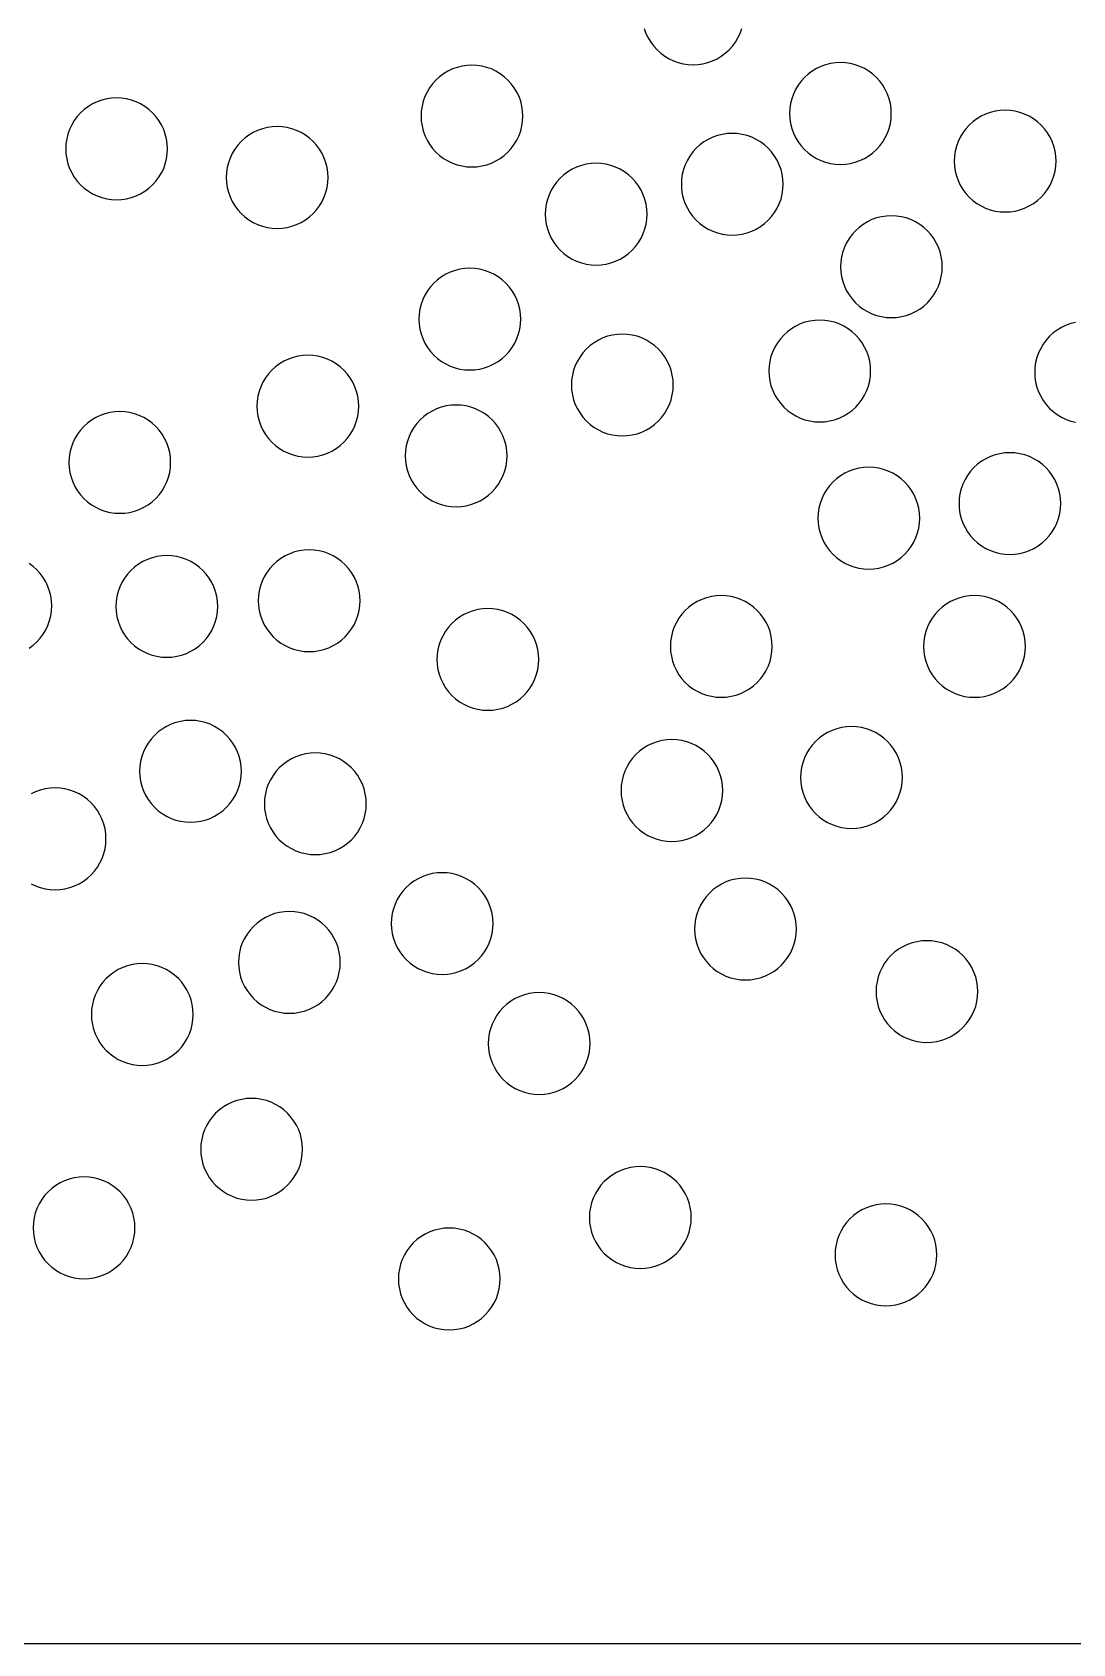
# Model space of a CAD drawing. Header units: millimetres. Extents: x 0 to 406, y 0 to 84.
# Drawn here: x 249.09 to 279.75, y 0 to 47.49 of the extents above; entities that cross this region are included whole.
import ezdxf

# ---------------------------------------------------------------- set-up
doc = ezdxf.new("R2010")
doc.units = ezdxf.units.MM

msp = doc.modelspace()

# ---------------------------------------------------------------- linework, layer by layer
at = {"color": 0}
for points in [[(0, 0), (0, 83.82), (406.4, 83.82), (406.4, 0), (0, 0)], [(267.125, 47.596), (267.174, 47.457), (267.237, 47.324), (267.313, 47.198), (267.401, 47.08), (267.5, 46.971), (267.609, 46.872), (267.727, 46.784), (267.853, 46.708), (267.986, 46.645), (268.125, 46.596), (268.268, 46.56), (268.413, 46.538), (268.56, 46.531), (268.707, 46.538), (268.853, 46.56), (268.996, 46.596), (269.134, 46.645), (269.267, 46.708), (269.394, 46.784), (269.512, 46.872), (269.621, 46.971)], [(269.621, 46.971), (269.72, 47.08), (269.807, 47.198), (269.883, 47.324), (269.946, 47.457), (269.996, 47.596)], [(273.963, 44.033), (274.062, 44.142), (274.149, 44.26), (274.225, 44.387), (274.288, 44.52), (274.338, 44.658), (274.373, 44.801), (274.395, 44.947), (274.402, 45.094), (274.395, 45.241), (274.373, 45.386), (274.338, 45.529), (274.288, 45.668), (274.225, 45.801), (274.149, 45.927), (274.062, 46.045), (273.963, 46.154), (273.854, 46.253), (273.736, 46.341), (273.609, 46.417), (273.476, 46.48), (273.338, 46.529), (273.195, 46.565), (273.049, 46.586), (272.902, 46.594), (272.755, 46.586), (272.61, 46.565), (272.467, 46.529), (272.328, 46.48), (272.195, 46.417), (272.069, 46.341), (271.951, 46.253), (271.842, 46.154), (271.743, 46.045), (271.655, 45.927), (271.579, 45.801), (271.516, 45.668), (271.467, 45.529), (271.431, 45.386), (271.409, 45.241), (271.402, 45.094), (271.409, 44.947), (271.431, 44.801), (271.467, 44.658), (271.516, 44.52), (271.579, 44.387), (271.655, 44.26), (271.743, 44.142), (271.842, 44.033), (271.951, 43.934), (272.069, 43.847), (272.195, 43.771), (272.328, 43.708), (272.467, 43.658), (272.61, 43.623), (272.755, 43.601), (272.902, 43.594), (273.049, 43.601), (273.195, 43.623), (273.338, 43.658), (273.476, 43.708), (273.609, 43.771), (273.736, 43.847), (273.854, 43.934), (273.963, 44.033)], [(263.108, 43.96), (263.207, 44.069), (263.295, 44.187), (263.371, 44.314), (263.434, 44.447), (263.483, 44.585), (263.519, 44.728), (263.541, 44.874), (263.548, 45.021), (263.541, 45.168), (263.519, 45.313), (263.483, 45.456), (263.434, 45.595), (263.371, 45.728), (263.295, 45.854), (263.207, 45.972), (263.108, 46.081), (262.999, 46.18), (262.881, 46.268), (262.755, 46.344), (262.622, 46.407), (262.483, 46.456), (262.34, 46.492), (262.195, 46.514), (262.048, 46.521), (261.901, 46.514), (261.755, 46.492), (261.612, 46.456), (261.474, 46.407), (261.341, 46.344), (261.214, 46.268), (261.096, 46.18), (260.987, 46.081), (260.888, 45.972), (260.801, 45.854), (260.725, 45.728), (260.662, 45.595), (260.612, 45.456), (260.577, 45.313), (260.555, 45.168), (260.548, 45.021), (260.555, 44.874), (260.577, 44.728), (260.612, 44.585), (260.662, 44.447), (260.725, 44.314), (260.801, 44.187), (260.888, 44.069), (260.987, 43.96), (261.096, 43.861), (261.214, 43.774), (261.341, 43.698), (261.474, 43.635), (261.612, 43.585), (261.755, 43.55), (261.901, 43.528), (262.048, 43.521), (262.195, 43.528), (262.34, 43.55), (262.483, 43.585), (262.622, 43.635), (262.755, 43.698), (262.881, 43.774), (262.999, 43.861), (263.108, 43.96)], [(252.641, 42.992), (252.739, 43.101), (252.827, 43.219), (252.903, 43.346), (252.966, 43.479), (253.015, 43.617), (253.051, 43.76), (253.073, 43.906), (253.08, 44.053), (253.073, 44.2), (253.051, 44.345), (253.015, 44.488), (252.966, 44.627), (252.903, 44.76), (252.827, 44.886), (252.739, 45.004), (252.641, 45.113), (252.531, 45.212), (252.413, 45.3), (252.287, 45.376), (252.154, 45.439), (252.015, 45.488), (251.873, 45.524), (251.727, 45.545), (251.58, 45.553), (251.433, 45.545), (251.287, 45.524), (251.144, 45.488), (251.006, 45.439), (250.873, 45.376), (250.747, 45.3), (250.628, 45.212), (250.519, 45.113), (250.42, 45.004), (250.333, 44.886), (250.257, 44.76), (250.194, 44.627), (250.144, 44.488), (250.109, 44.345), (250.087, 44.2), (250.08, 44.053), (250.087, 43.906), (250.109, 43.76), (250.144, 43.617), (250.194, 43.479), (250.257, 43.346), (250.333, 43.219), (250.42, 43.101), (250.519, 42.992), (250.628, 42.893), (250.747, 42.805), (250.873, 42.73), (251.006, 42.667), (251.144, 42.617), (251.287, 42.582), (251.433, 42.56), (251.58, 42.553), (251.727, 42.56), (251.873, 42.582), (252.015, 42.617), (252.154, 42.667), (252.287, 42.73), (252.413, 42.805), (252.531, 42.893), (252.641, 42.992)], [(278.815, 42.633), (278.913, 42.742), (279.001, 42.86), (279.077, 42.986), (279.14, 43.119), (279.189, 43.258), (279.225, 43.401), (279.247, 43.546), (279.254, 43.693), (279.247, 43.84), (279.225, 43.986), (279.189, 44.129), (279.14, 44.267), (279.077, 44.4), (279.001, 44.527), (278.913, 44.645), (278.815, 44.754), (278.705, 44.853), (278.587, 44.941), (278.461, 45.016), (278.328, 45.079), (278.189, 45.129), (278.047, 45.165), (277.901, 45.186), (277.754, 45.193), (277.607, 45.186), (277.461, 45.165), (277.318, 45.129), (277.18, 45.079), (277.047, 45.016), (276.921, 44.941), (276.802, 44.853), (276.693, 44.754), (276.594, 44.645), (276.507, 44.527), (276.431, 44.4), (276.368, 44.267), (276.318, 44.129), (276.283, 43.986), (276.261, 43.84), (276.254, 43.693), (276.261, 43.546), (276.283, 43.401), (276.318, 43.258), (276.368, 43.119), (276.431, 42.986), (276.507, 42.86), (276.594, 42.742), (276.693, 42.633), (276.802, 42.534), (276.921, 42.446), (277.047, 42.37), (277.18, 42.308), (277.318, 42.258), (277.461, 42.222), (277.607, 42.201), (277.754, 42.193), (277.901, 42.201), (278.047, 42.222), (278.189, 42.258), (278.328, 42.308), (278.461, 42.37), (278.587, 42.446), (278.705, 42.534), (278.815, 42.633)], [(257.37, 42.148), (257.468, 42.258), (257.556, 42.376), (257.632, 42.502), (257.695, 42.635), (257.744, 42.774), (257.78, 42.917), (257.802, 43.062), (257.809, 43.209), (257.802, 43.356), (257.78, 43.502), (257.744, 43.645), (257.695, 43.783), (257.632, 43.916), (257.556, 44.043), (257.468, 44.161), (257.37, 44.27), (257.261, 44.369), (257.142, 44.456), (257.016, 44.532), (256.883, 44.595), (256.744, 44.645), (256.602, 44.68), (256.456, 44.702), (256.309, 44.709), (256.162, 44.702), (256.016, 44.68), (255.874, 44.645), (255.735, 44.595), (255.602, 44.532), (255.476, 44.456), (255.357, 44.369), (255.248, 44.27), (255.149, 44.161), (255.062, 44.043), (254.986, 43.916), (254.923, 43.783), (254.874, 43.645), (254.838, 43.502), (254.816, 43.356), (254.809, 43.209), (254.816, 43.062), (254.838, 42.917), (254.874, 42.774), (254.923, 42.635), (254.986, 42.502), (255.062, 42.376), (255.149, 42.258), (255.248, 42.148), (255.357, 42.05), (255.476, 41.962), (255.602, 41.886), (255.735, 41.823), (255.874, 41.774), (256.016, 41.738), (256.162, 41.716), (256.309, 41.709), (256.456, 41.716), (256.602, 41.738), (256.744, 41.774), (256.883, 41.823), (257.016, 41.886), (257.142, 41.962), (257.261, 42.05), (257.37, 42.148)], [(270.777, 41.949), (270.876, 42.058), (270.964, 42.177), (271.039, 42.303), (271.102, 42.436), (271.152, 42.575), (271.188, 42.717), (271.209, 42.863), (271.216, 43.01), (271.209, 43.157), (271.188, 43.303), (271.152, 43.445), (271.102, 43.584), (271.039, 43.717), (270.964, 43.843), (270.876, 43.962), (270.777, 44.071), (270.668, 44.17), (270.55, 44.257), (270.424, 44.333), (270.29, 44.396), (270.152, 44.445), (270.009, 44.481), (269.863, 44.503), (269.716, 44.51), (269.569, 44.503), (269.424, 44.481), (269.281, 44.445), (269.142, 44.396), (269.009, 44.333), (268.883, 44.257), (268.765, 44.17), (268.656, 44.071), (268.557, 43.962), (268.469, 43.843), (268.394, 43.717), (268.331, 43.584), (268.281, 43.445), (268.245, 43.303), (268.224, 43.157), (268.216, 43.01), (268.224, 42.863), (268.245, 42.717), (268.281, 42.575), (268.331, 42.436), (268.394, 42.303), (268.469, 42.177), (268.557, 42.058), (268.656, 41.949), (268.765, 41.851), (268.883, 41.763), (269.009, 41.687), (269.142, 41.624), (269.281, 41.575), (269.424, 41.539), (269.569, 41.517), (269.716, 41.51), (269.863, 41.517), (270.009, 41.539), (270.152, 41.575), (270.29, 41.624), (270.424, 41.687), (270.55, 41.763), (270.668, 41.851), (270.777, 41.949)], [(266.766, 41.069), (266.865, 41.178), (266.953, 41.296), (267.029, 41.422), (267.092, 41.555), (267.141, 41.694), (267.177, 41.837), (267.199, 41.982), (267.206, 42.129), (267.199, 42.276), (267.177, 42.422), (267.141, 42.565), (267.092, 42.703), (267.029, 42.836), (266.953, 42.963), (266.865, 43.081), (266.766, 43.19), (266.657, 43.289), (266.539, 43.376), (266.413, 43.452), (266.28, 43.515), (266.141, 43.565), (265.998, 43.6), (265.853, 43.622), (265.706, 43.629), (265.559, 43.622), (265.413, 43.6), (265.27, 43.565), (265.132, 43.515), (264.999, 43.452), (264.872, 43.376), (264.754, 43.289), (264.645, 43.19), (264.546, 43.081), (264.459, 42.963), (264.383, 42.836), (264.32, 42.703), (264.27, 42.565), (264.235, 42.422), (264.213, 42.276), (264.206, 42.129), (264.213, 41.982), (264.235, 41.837), (264.27, 41.694), (264.32, 41.555), (264.383, 41.422), (264.459, 41.296), (264.546, 41.178), (264.645, 41.069), (264.754, 40.97), (264.872, 40.882), (264.999, 40.806), (265.132, 40.743), (265.27, 40.694), (265.413, 40.658), (265.559, 40.636), (265.706, 40.629), (265.853, 40.636), (265.998, 40.658), (266.141, 40.694), (266.28, 40.743), (266.413, 40.806), (266.539, 40.882), (266.657, 40.97), (266.766, 41.069)], [(275.465, 39.52), (275.564, 39.63), (275.651, 39.748), (275.727, 39.874), (275.79, 40.007), (275.84, 40.146), (275.875, 40.289), (275.897, 40.434), (275.904, 40.581), (275.897, 40.728), (275.875, 40.874), (275.84, 41.017), (275.79, 41.155), (275.727, 41.288), (275.651, 41.414), (275.564, 41.533), (275.465, 41.642), (275.356, 41.741), (275.237, 41.828), (275.111, 41.904), (274.978, 41.967), (274.84, 42.017), (274.697, 42.052), (274.551, 42.074), (274.404, 42.081), (274.257, 42.074), (274.111, 42.052), (273.969, 42.017), (273.83, 41.967), (273.697, 41.904), (273.571, 41.828), (273.453, 41.741), (273.343, 41.642), (273.245, 41.533), (273.157, 41.414), (273.081, 41.288), (273.018, 41.155), (272.969, 41.017), (272.933, 40.874), (272.911, 40.728), (272.904, 40.581), (272.911, 40.434), (272.933, 40.289), (272.969, 40.146), (273.018, 40.007), (273.081, 39.874), (273.157, 39.748), (273.245, 39.63), (273.343, 39.52), (273.453, 39.422), (273.571, 39.334), (273.697, 39.258), (273.83, 39.195), (273.969, 39.146), (274.111, 39.11), (274.257, 39.088), (274.404, 39.081), (274.551, 39.088), (274.697, 39.11), (274.84, 39.146), (274.978, 39.195), (275.111, 39.258), (275.237, 39.334), (275.356, 39.422), (275.465, 39.52)], [(263.045, 37.976), (263.144, 38.086), (263.231, 38.204), (263.307, 38.33), (263.37, 38.463), (263.42, 38.602), (263.455, 38.744), (263.477, 38.89), (263.484, 39.037), (263.477, 39.184), (263.455, 39.33), (263.42, 39.473), (263.37, 39.611), (263.307, 39.744), (263.231, 39.87), (263.144, 39.989), (263.045, 40.098), (262.936, 40.197), (262.818, 40.284), (262.691, 40.36), (262.558, 40.423), (262.42, 40.473), (262.277, 40.508), (262.131, 40.53), (261.984, 40.537), (261.837, 40.53), (261.692, 40.508), (261.549, 40.473), (261.41, 40.423), (261.277, 40.36), (261.151, 40.284), (261.033, 40.197), (260.924, 40.098), (260.825, 39.989), (260.737, 39.87), (260.661, 39.744), (260.598, 39.611), (260.549, 39.473), (260.513, 39.33), (260.491, 39.184), (260.484, 39.037), (260.491, 38.89), (260.513, 38.744), (260.549, 38.602), (260.598, 38.463), (260.661, 38.33), (260.737, 38.204), (260.825, 38.086), (260.924, 37.976), (261.033, 37.878), (261.151, 37.79), (261.277, 37.714), (261.41, 37.651), (261.549, 37.602), (261.692, 37.566), (261.837, 37.544), (261.984, 37.537), (262.131, 37.544), (262.277, 37.566), (262.42, 37.602), (262.558, 37.651), (262.691, 37.714), (262.818, 37.79), (262.936, 37.878), (263.045, 37.976)], [(273.244, 36.347), (273.353, 36.446), (273.452, 36.555), (273.54, 36.673), (273.615, 36.8), (273.678, 36.933), (273.728, 37.071), (273.764, 37.214), (273.785, 37.36), (273.792, 37.507), (273.785, 37.654), (273.764, 37.799), (273.728, 37.942), (273.678, 38.081), (273.615, 38.214), (273.54, 38.34), (273.452, 38.458), (273.353, 38.567), (273.244, 38.666), (273.126, 38.754), (273, 38.83), (272.867, 38.893), (272.728, 38.942), (272.585, 38.978), (272.44, 38.999), (272.292, 39.007), (272.145, 38.999), (272, 38.978), (271.857, 38.942), (271.718, 38.893), (271.585, 38.83), (271.459, 38.754), (271.341, 38.666), (271.232, 38.567), (271.133, 38.458), (271.045, 38.34), (270.97, 38.214), (270.907, 38.081), (270.857, 37.942), (270.821, 37.799), (270.8, 37.654), (270.792, 37.507), (270.8, 37.36), (270.821, 37.214), (270.857, 37.071), (270.907, 36.933), (270.97, 36.8), (271.045, 36.673), (271.133, 36.555), (271.232, 36.446), (271.341, 36.347), (271.459, 36.26), (271.585, 36.184), (271.718, 36.121), (271.857, 36.071), (272, 36.036), (272.145, 36.014), (272.292, 36.007), (272.44, 36.014), (272.585, 36.036), (272.728, 36.071), (272.867, 36.121), (273, 36.184), (273.126, 36.26), (273.244, 36.347)], [(267.539, 36.034), (267.638, 36.143), (267.725, 36.261), (267.801, 36.388), (267.864, 36.521), (267.914, 36.659), (267.949, 36.802), (267.971, 36.948), (267.978, 37.095), (267.971, 37.242), (267.949, 37.387), (267.914, 37.53), (267.864, 37.669), (267.801, 37.802), (267.725, 37.928), (267.638, 38.046), (267.539, 38.155), (267.43, 38.254), (267.311, 38.342), (267.185, 38.418), (267.052, 38.48), (266.914, 38.53), (266.771, 38.566), (266.625, 38.587), (266.478, 38.595), (266.331, 38.587), (266.185, 38.566), (266.043, 38.53), (265.904, 38.48), (265.771, 38.418), (265.645, 38.342), (265.527, 38.254), (265.417, 38.155), (265.319, 38.046), (265.231, 37.928), (265.155, 37.802), (265.092, 37.669), (265.043, 37.53), (265.007, 37.387), (264.985, 37.242), (264.978, 37.095), (264.985, 36.948), (265.007, 36.802), (265.043, 36.659), (265.092, 36.521), (265.155, 36.388), (265.231, 36.261), (265.319, 36.143), (265.417, 36.034), (265.527, 35.935), (265.645, 35.847), (265.771, 35.772), (265.904, 35.709), (266.043, 35.659), (266.185, 35.623), (266.331, 35.602), (266.478, 35.595), (266.625, 35.602), (266.771, 35.623), (266.914, 35.659), (267.052, 35.709), (267.185, 35.772), (267.311, 35.847), (267.43, 35.935), (267.539, 36.034)], [(279.832, 38.939), (279.69, 38.903), (279.551, 38.854), (279.418, 38.791), (279.292, 38.715), (279.173, 38.628), (279.064, 38.529), (278.966, 38.42), (278.878, 38.301), (278.802, 38.175), (278.739, 38.042), (278.69, 37.903), (278.654, 37.761), (278.632, 37.615), (278.625, 37.468), (278.632, 37.321), (278.654, 37.175), (278.69, 37.033), (278.739, 36.894), (278.802, 36.761), (278.878, 36.635), (278.966, 36.516), (279.064, 36.407), (279.173, 36.309), (279.292, 36.221), (279.418, 36.145), (279.551, 36.082), (279.69, 36.033), (279.832, 35.997)], [(258.276, 35.409), (258.375, 35.518), (258.462, 35.636), (258.538, 35.763), (258.601, 35.896), (258.651, 36.034), (258.686, 36.177), (258.708, 36.323), (258.715, 36.47), (258.708, 36.617), (258.686, 36.762), (258.651, 36.905), (258.601, 37.044), (258.538, 37.177), (258.462, 37.303), (258.375, 37.421), (258.276, 37.53), (258.167, 37.629), (258.049, 37.717), (257.922, 37.793), (257.789, 37.856), (257.651, 37.905), (257.508, 37.941), (257.362, 37.962), (257.215, 37.97), (257.068, 37.962), (256.923, 37.941), (256.78, 37.905), (256.641, 37.856), (256.508, 37.793), (256.382, 37.717), (256.264, 37.629), (256.155, 37.53), (256.056, 37.421), (255.968, 37.303), (255.892, 37.177), (255.829, 37.044), (255.78, 36.905), (255.744, 36.762), (255.722, 36.617), (255.715, 36.47), (255.722, 36.323), (255.744, 36.177), (255.78, 36.034), (255.829, 35.896), (255.892, 35.763), (255.968, 35.636), (256.056, 35.518), (256.155, 35.409), (256.264, 35.31), (256.382, 35.222), (256.508, 35.147), (256.641, 35.084), (256.78, 35.034), (256.923, 34.999), (257.068, 34.977), (257.215, 34.97), (257.362, 34.977), (257.508, 34.999), (257.651, 35.034), (257.789, 35.084), (257.922, 35.147), (258.049, 35.222), (258.167, 35.31), (258.276, 35.409)], [(252.733, 33.752), (252.832, 33.861), (252.919, 33.98), (252.995, 34.106), (253.058, 34.239), (253.107, 34.378), (253.143, 34.52), (253.165, 34.666), (253.172, 34.813), (253.165, 34.96), (253.143, 35.106), (253.107, 35.248), (253.058, 35.387), (252.995, 35.52), (252.919, 35.646), (252.832, 35.765), (252.733, 35.874), (252.624, 35.972), (252.505, 36.06), (252.379, 36.136), (252.246, 36.199), (252.107, 36.248), (251.965, 36.284), (251.819, 36.306), (251.672, 36.313), (251.525, 36.306), (251.379, 36.284), (251.237, 36.248), (251.098, 36.199), (250.965, 36.136), (250.839, 36.06), (250.72, 35.972), (250.611, 35.874), (250.513, 35.765), (250.425, 35.646), (250.349, 35.52), (250.286, 35.387), (250.237, 35.248), (250.201, 35.106), (250.179, 34.96), (250.172, 34.813), (250.179, 34.666), (250.201, 34.52), (250.237, 34.378), (250.286, 34.239), (250.349, 34.106), (250.425, 33.98), (250.513, 33.861), (250.611, 33.752), (250.72, 33.653), (250.839, 33.566), (250.965, 33.49), (251.098, 33.427), (251.237, 33.378), (251.379, 33.342), (251.525, 33.32), (251.672, 33.313), (251.819, 33.32), (251.965, 33.342), (252.107, 33.378), (252.246, 33.427), (252.379, 33.49), (252.505, 33.566), (252.624, 33.653), (252.733, 33.752)], [(262.641, 33.944), (262.74, 34.054), (262.828, 34.172), (262.903, 34.298), (262.966, 34.431), (263.016, 34.57), (263.052, 34.712), (263.073, 34.858), (263.081, 35.005), (263.073, 35.152), (263.052, 35.298), (263.016, 35.441), (262.966, 35.579), (262.903, 35.712), (262.828, 35.838), (262.74, 35.957), (262.641, 36.066), (262.532, 36.165), (262.414, 36.252), (262.288, 36.328), (262.155, 36.391), (262.016, 36.441), (261.873, 36.476), (261.728, 36.498), (261.581, 36.505), (261.434, 36.498), (261.288, 36.476), (261.145, 36.441), (261.007, 36.391), (260.873, 36.328), (260.747, 36.252), (260.629, 36.165), (260.52, 36.066), (260.421, 35.957), (260.333, 35.838), (260.258, 35.712), (260.195, 35.579), (260.145, 35.441), (260.109, 35.298), (260.088, 35.152), (260.081, 35.005), (260.088, 34.858), (260.109, 34.712), (260.145, 34.57), (260.195, 34.431), (260.258, 34.298), (260.333, 34.172), (260.421, 34.054), (260.52, 33.944), (260.629, 33.846), (260.747, 33.758), (260.873, 33.682), (261.007, 33.619), (261.145, 33.57), (261.288, 33.534), (261.434, 33.512), (261.581, 33.505), (261.728, 33.512), (261.873, 33.534), (262.016, 33.57), (262.155, 33.619), (262.288, 33.682), (262.414, 33.758), (262.532, 33.846), (262.641, 33.944)], [(274.798, 32.109), (274.897, 32.218), (274.985, 32.336), (275.061, 32.463), (275.123, 32.596), (275.173, 32.734), (275.209, 32.877), (275.23, 33.023), (275.238, 33.17), (275.23, 33.317), (275.209, 33.462), (275.173, 33.605), (275.123, 33.744), (275.061, 33.877), (274.985, 34.003), (274.897, 34.121), (274.798, 34.23), (274.689, 34.329), (274.571, 34.417), (274.445, 34.493), (274.312, 34.556), (274.173, 34.605), (274.03, 34.641), (273.885, 34.663), (273.738, 34.67), (273.591, 34.663), (273.445, 34.641), (273.302, 34.605), (273.164, 34.556), (273.031, 34.493), (272.904, 34.417), (272.786, 34.329), (272.677, 34.23), (272.578, 34.121), (272.49, 34.003), (272.415, 33.877), (272.352, 33.744), (272.302, 33.605), (272.266, 33.462), (272.245, 33.317), (272.238, 33.17), (272.245, 33.023), (272.266, 32.877), (272.302, 32.734), (272.352, 32.596), (272.415, 32.463), (272.49, 32.336), (272.578, 32.218), (272.677, 32.109), (272.786, 32.01), (272.904, 31.923), (273.031, 31.847), (273.164, 31.784), (273.302, 31.734), (273.445, 31.699), (273.591, 31.677), (273.738, 31.67), (273.885, 31.677), (274.03, 31.699), (274.173, 31.734), (274.312, 31.784), (274.445, 31.847), (274.571, 31.923), (274.689, 32.01), (274.798, 32.109)], [(278.957, 32.538), (279.055, 32.647), (279.143, 32.766), (279.219, 32.892), (279.282, 33.025), (279.331, 33.164), (279.367, 33.306), (279.389, 33.452), (279.396, 33.599), (279.389, 33.746), (279.367, 33.892), (279.331, 34.034), (279.282, 34.173), (279.219, 34.306), (279.143, 34.432), (279.055, 34.551), (278.957, 34.66), (278.848, 34.759), (278.729, 34.846), (278.603, 34.922), (278.47, 34.985), (278.331, 35.034), (278.189, 35.07), (278.043, 35.092), (277.896, 35.099), (277.749, 35.092), (277.603, 35.07), (277.461, 35.034), (277.322, 34.985), (277.189, 34.922), (277.063, 34.846), (276.944, 34.759), (276.835, 34.66), (276.736, 34.551), (276.649, 34.432), (276.573, 34.306), (276.51, 34.173), (276.461, 34.034), (276.425, 33.892), (276.403, 33.746), (276.396, 33.599), (276.403, 33.452), (276.425, 33.306), (276.461, 33.164), (276.51, 33.025), (276.573, 32.892), (276.649, 32.766), (276.736, 32.647), (276.835, 32.538), (276.944, 32.44), (277.063, 32.352), (277.189, 32.276), (277.322, 32.213), (277.461, 32.164), (277.603, 32.128), (277.749, 32.106), (277.896, 32.099), (278.043, 32.106), (278.189, 32.128), (278.331, 32.164), (278.47, 32.213), (278.603, 32.276), (278.729, 32.352), (278.848, 32.44), (278.957, 32.538)], [(249.228, 29.525), (249.327, 29.634), (249.415, 29.752), (249.491, 29.878), (249.553, 30.012), (249.603, 30.15), (249.639, 30.293), (249.66, 30.439), (249.668, 30.586), (249.66, 30.733), (249.639, 30.878), (249.603, 31.021), (249.553, 31.16), (249.491, 31.293), (249.415, 31.419), (249.327, 31.537), (249.228, 31.646), (249.119, 31.745), (249.001, 31.833)], [(254.121, 29.509), (254.22, 29.618), (254.308, 29.737), (254.383, 29.863), (254.446, 29.996), (254.496, 30.135), (254.531, 30.277), (254.553, 30.423), (254.56, 30.57), (254.553, 30.717), (254.531, 30.863), (254.496, 31.005), (254.446, 31.144), (254.383, 31.277), (254.308, 31.403), (254.22, 31.522), (254.121, 31.631), (254.012, 31.73), (253.894, 31.817), (253.767, 31.893), (253.634, 31.956), (253.496, 32.005), (253.353, 32.041), (253.207, 32.063), (253.06, 32.07), (252.913, 32.063), (252.768, 32.041), (252.625, 32.005), (252.486, 31.956), (252.353, 31.893), (252.227, 31.817), (252.109, 31.73), (252, 31.631), (251.901, 31.522), (251.813, 31.403), (251.737, 31.277), (251.675, 31.144), (251.625, 31.005), (251.589, 30.863), (251.568, 30.717), (251.56, 30.57), (251.568, 30.423), (251.589, 30.277), (251.625, 30.135), (251.675, 29.996), (251.737, 29.863), (251.813, 29.737), (251.901, 29.618), (252, 29.509), (252.109, 29.411), (252.227, 29.323), (252.353, 29.247), (252.486, 29.184), (252.625, 29.135), (252.768, 29.099), (252.913, 29.077), (253.06, 29.07), (253.207, 29.077), (253.353, 29.099), (253.496, 29.135), (253.634, 29.184), (253.767, 29.247), (253.894, 29.323), (254.012, 29.411), (254.121, 29.509)], [(258.314, 29.678), (258.412, 29.787), (258.5, 29.905), (258.576, 30.031), (258.639, 30.165), (258.688, 30.303), (258.724, 30.446), (258.746, 30.592), (258.753, 30.739), (258.746, 30.886), (258.724, 31.031), (258.688, 31.174), (258.639, 31.313), (258.576, 31.446), (258.5, 31.572), (258.412, 31.69), (258.314, 31.799), (258.205, 31.898), (258.086, 31.986), (257.96, 32.061), (257.827, 32.124), (257.688, 32.174), (257.546, 32.21), (257.4, 32.231), (257.253, 32.239), (257.106, 32.231), (256.96, 32.21), (256.817, 32.174), (256.679, 32.124), (256.546, 32.061), (256.42, 31.986), (256.301, 31.898), (256.192, 31.799), (256.093, 31.69), (256.006, 31.572), (255.93, 31.446), (255.867, 31.313), (255.818, 31.174), (255.782, 31.031), (255.76, 30.886), (255.753, 30.739), (255.76, 30.592), (255.782, 30.446), (255.818, 30.303), (255.867, 30.165), (255.93, 30.031), (256.006, 29.905), (256.093, 29.787), (256.192, 29.678), (256.301, 29.579), (256.42, 29.491), (256.546, 29.416), (256.679, 29.353), (256.817, 29.303), (256.96, 29.267), (257.106, 29.246), (257.253, 29.239), (257.4, 29.246), (257.546, 29.267), (257.688, 29.303), (257.827, 29.353), (257.96, 29.416), (258.086, 29.491), (258.205, 29.579), (258.314, 29.678)], [(270.454, 28.331), (270.552, 28.44), (270.64, 28.558), (270.716, 28.685), (270.779, 28.818), (270.828, 28.956), (270.864, 29.099), (270.886, 29.245), (270.893, 29.392), (270.886, 29.539), (270.864, 29.684), (270.828, 29.827), (270.779, 29.966), (270.716, 30.099), (270.64, 30.225), (270.552, 30.343), (270.454, 30.452), (270.344, 30.551), (270.226, 30.639), (270.1, 30.715), (269.967, 30.778), (269.828, 30.827), (269.685, 30.863), (269.54, 30.885), (269.393, 30.892), (269.246, 30.885), (269.1, 30.863), (268.957, 30.827), (268.819, 30.778), (268.686, 30.715), (268.559, 30.639), (268.441, 30.551), (268.332, 30.452), (268.233, 30.343), (268.146, 30.225), (268.07, 30.099), (268.007, 29.966), (267.957, 29.827), (267.922, 29.684), (267.9, 29.539), (267.893, 29.392), (267.9, 29.245), (267.922, 29.099), (267.957, 28.956), (268.007, 28.818), (268.07, 28.685), (268.146, 28.558), (268.233, 28.44), (268.332, 28.331), (268.441, 28.232), (268.559, 28.145), (268.686, 28.069), (268.819, 28.006), (268.957, 27.956), (269.1, 27.921), (269.246, 27.899), (269.393, 27.892), (269.54, 27.899), (269.685, 27.921), (269.828, 27.956), (269.967, 28.006), (270.1, 28.069), (270.226, 28.145), (270.344, 28.232), (270.454, 28.331)], [(277.912, 28.33), (278.011, 28.439), (278.099, 28.557), (278.175, 28.684), (278.238, 28.817), (278.287, 28.955), (278.323, 29.098), (278.344, 29.244), (278.352, 29.391), (278.344, 29.538), (278.323, 29.683), (278.287, 29.826), (278.238, 29.965), (278.175, 30.098), (278.099, 30.224), (278.011, 30.342), (277.912, 30.451), (277.803, 30.55), (277.685, 30.638), (277.559, 30.714), (277.426, 30.776), (277.287, 30.826), (277.144, 30.862), (276.999, 30.883), (276.852, 30.891), (276.705, 30.883), (276.559, 30.862), (276.416, 30.826), (276.278, 30.776), (276.145, 30.714), (276.018, 30.638), (275.9, 30.55), (275.791, 30.451), (275.692, 30.342), (275.604, 30.224), (275.529, 30.098), (275.466, 29.965), (275.416, 29.826), (275.381, 29.683), (275.359, 29.538), (275.352, 29.391), (275.359, 29.244), (275.381, 29.098), (275.416, 28.955), (275.466, 28.817), (275.529, 28.684), (275.604, 28.557), (275.692, 28.439), (275.791, 28.33), (275.9, 28.231), (276.018, 28.143), (276.145, 28.068), (276.278, 28.005), (276.416, 27.955), (276.559, 27.919), (276.705, 27.898), (276.852, 27.891), (276.999, 27.898), (277.144, 27.919), (277.287, 27.955), (277.426, 28.005), (277.559, 28.068), (277.685, 28.143), (277.803, 28.231), (277.912, 28.33)], [(263.579, 27.947), (263.678, 28.057), (263.765, 28.175), (263.841, 28.301), (263.904, 28.434), (263.954, 28.573), (263.989, 28.715), (264.011, 28.861), (264.018, 29.008), (264.011, 29.155), (263.989, 29.301), (263.954, 29.444), (263.904, 29.582), (263.841, 29.715), (263.765, 29.841), (263.678, 29.96), (263.579, 30.069), (263.47, 30.168), (263.351, 30.255), (263.225, 30.331), (263.092, 30.394), (262.954, 30.444), (262.811, 30.479), (262.665, 30.501), (262.518, 30.508), (262.371, 30.501), (262.225, 30.479), (262.083, 30.444), (261.944, 30.394), (261.811, 30.331), (261.685, 30.255), (261.567, 30.168), (261.457, 30.069), (261.359, 29.96), (261.271, 29.841), (261.195, 29.715), (261.132, 29.582), (261.083, 29.444), (261.047, 29.301), (261.025, 29.155), (261.018, 29.008), (261.025, 28.861), (261.047, 28.715), (261.083, 28.573), (261.132, 28.434), (261.195, 28.301), (261.271, 28.175), (261.359, 28.057), (261.457, 27.947), (261.567, 27.849), (261.685, 27.761), (261.811, 27.685), (261.944, 27.622), (262.083, 27.573), (262.225, 27.537), (262.371, 27.515), (262.518, 27.508), (262.665, 27.515), (262.811, 27.537), (262.954, 27.573), (263.092, 27.622), (263.225, 27.685), (263.351, 27.761), (263.47, 27.849), (263.579, 27.947)], [(249.001, 29.338), (249.119, 29.426), (249.228, 29.525)], [(254.817, 24.649), (254.916, 24.758), (255.004, 24.876), (255.079, 25.003), (255.142, 25.136), (255.192, 25.274), (255.228, 25.417), (255.249, 25.563), (255.257, 25.71), (255.249, 25.857), (255.228, 26.002), (255.192, 26.145), (255.142, 26.284), (255.079, 26.417), (255.004, 26.543), (254.916, 26.661), (254.817, 26.77), (254.708, 26.869), (254.59, 26.957), (254.464, 27.033), (254.331, 27.096), (254.192, 27.145), (254.049, 27.181), (253.904, 27.203), (253.757, 27.21), (253.609, 27.203), (253.464, 27.181), (253.321, 27.145), (253.182, 27.096), (253.049, 27.033), (252.923, 26.957), (252.805, 26.869), (252.696, 26.77), (252.597, 26.661), (252.509, 26.543), (252.434, 26.417), (252.371, 26.284), (252.321, 26.145), (252.285, 26.002), (252.264, 25.857), (252.257, 25.71), (252.264, 25.563), (252.285, 25.417), (252.321, 25.274), (252.371, 25.136), (252.434, 25.003), (252.509, 24.876), (252.597, 24.758), (252.696, 24.649), (252.805, 24.55), (252.923, 24.463), (253.049, 24.387), (253.182, 24.324), (253.321, 24.274), (253.464, 24.239), (253.609, 24.217), (253.757, 24.21), (253.904, 24.217), (254.049, 24.239), (254.192, 24.274), (254.331, 24.324), (254.464, 24.387), (254.59, 24.463), (254.708, 24.55), (254.817, 24.649)], [(269, 24.084), (269.099, 24.193), (269.186, 24.311), (269.262, 24.437), (269.325, 24.57), (269.374, 24.709), (269.41, 24.852), (269.432, 24.997), (269.439, 25.144), (269.432, 25.291), (269.41, 25.437), (269.374, 25.58), (269.325, 25.718), (269.262, 25.851), (269.186, 25.978), (269.099, 26.096), (269, 26.205), (268.891, 26.304), (268.772, 26.391), (268.646, 26.467), (268.513, 26.53), (268.375, 26.58), (268.232, 26.615), (268.086, 26.637), (267.939, 26.644), (267.792, 26.637), (267.646, 26.615), (267.504, 26.58), (267.365, 26.53), (267.232, 26.467), (267.106, 26.391), (266.987, 26.304), (266.878, 26.205), (266.78, 26.096), (266.692, 25.978), (266.616, 25.851), (266.553, 25.718), (266.504, 25.58), (266.468, 25.437), (266.446, 25.291), (266.439, 25.144), (266.446, 24.997), (266.468, 24.852), (266.504, 24.709), (266.553, 24.57), (266.616, 24.437), (266.692, 24.311), (266.78, 24.193), (266.878, 24.084), (266.987, 23.985), (267.106, 23.897), (267.232, 23.821), (267.365, 23.758), (267.504, 23.709), (267.646, 23.673), (267.792, 23.651), (267.939, 23.644), (268.086, 23.651), (268.232, 23.673), (268.375, 23.709), (268.513, 23.758), (268.646, 23.821), (268.772, 23.897), (268.891, 23.985), (269, 24.084)], [(274.291, 24.468), (274.39, 24.577), (274.478, 24.696), (274.554, 24.822), (274.617, 24.955), (274.666, 25.094), (274.702, 25.236), (274.724, 25.382), (274.731, 25.529), (274.724, 25.676), (274.702, 25.822), (274.666, 25.964), (274.617, 26.103), (274.554, 26.236), (274.478, 26.362), (274.39, 26.481), (274.291, 26.59), (274.182, 26.689), (274.064, 26.776), (273.938, 26.852), (273.805, 26.915), (273.666, 26.964), (273.523, 27), (273.378, 27.022), (273.231, 27.029), (273.084, 27.022), (272.938, 27), (272.795, 26.964), (272.657, 26.915), (272.524, 26.852), (272.397, 26.776), (272.279, 26.689), (272.17, 26.59), (272.071, 26.481), (271.984, 26.362), (271.908, 26.236), (271.845, 26.103), (271.795, 25.964), (271.76, 25.822), (271.738, 25.676), (271.731, 25.529), (271.738, 25.382), (271.76, 25.236), (271.795, 25.094), (271.845, 24.955), (271.908, 24.822), (271.984, 24.696), (272.071, 24.577), (272.17, 24.468), (272.279, 24.37), (272.397, 24.282), (272.524, 24.206), (272.657, 24.143), (272.795, 24.094), (272.938, 24.058), (273.084, 24.036), (273.231, 24.029), (273.378, 24.036), (273.523, 24.058), (273.666, 24.094), (273.805, 24.143), (273.938, 24.206), (274.064, 24.282), (274.182, 24.37), (274.291, 24.468)], [(258.495, 23.694), (258.593, 23.803), (258.681, 23.922), (258.757, 24.048), (258.82, 24.181), (258.869, 24.32), (258.905, 24.462), (258.927, 24.608), (258.934, 24.755), (258.927, 24.902), (258.905, 25.048), (258.869, 25.191), (258.82, 25.329), (258.757, 25.462), (258.681, 25.588), (258.593, 25.707), (258.495, 25.816), (258.386, 25.915), (258.267, 26.002), (258.141, 26.078), (258.008, 26.141), (257.869, 26.19), (257.727, 26.226), (257.581, 26.248), (257.434, 26.255), (257.287, 26.248), (257.141, 26.226), (256.998, 26.19), (256.86, 26.141), (256.727, 26.078), (256.601, 26.002), (256.482, 25.915), (256.373, 25.816), (256.274, 25.707), (256.187, 25.588), (256.111, 25.462), (256.048, 25.329), (255.999, 25.191), (255.963, 25.048), (255.941, 24.902), (255.934, 24.755), (255.941, 24.608), (255.963, 24.462), (255.999, 24.32), (256.048, 24.181), (256.111, 24.048), (256.187, 23.922), (256.274, 23.803), (256.373, 23.694), (256.482, 23.596), (256.601, 23.508), (256.727, 23.432), (256.86, 23.369), (256.998, 23.32), (257.141, 23.284), (257.287, 23.262), (257.434, 23.255), (257.581, 23.262), (257.727, 23.284), (257.869, 23.32), (258.008, 23.369), (258.141, 23.432), (258.267, 23.508), (258.386, 23.596), (258.495, 23.694)], [(250.827, 22.66), (250.926, 22.769), (251.014, 22.887), (251.089, 23.013), (251.152, 23.146), (251.202, 23.285), (251.238, 23.428), (251.259, 23.573), (251.266, 23.72), (251.259, 23.867), (251.238, 24.013), (251.202, 24.156), (251.152, 24.294), (251.089, 24.427), (251.014, 24.554), (250.926, 24.672), (250.827, 24.781), (250.718, 24.88), (250.6, 24.967), (250.473, 25.043), (250.34, 25.106), (250.202, 25.156), (250.059, 25.191), (249.913, 25.213), (249.766, 25.22), (249.619, 25.213), (249.474, 25.191), (249.331, 25.156), (249.192, 25.106), (249.059, 25.043)], [(249.059, 22.397), (249.192, 22.334), (249.331, 22.285), (249.474, 22.249), (249.619, 22.227), (249.766, 22.22), (249.913, 22.227), (250.059, 22.249), (250.202, 22.285), (250.34, 22.334), (250.473, 22.397), (250.6, 22.473), (250.718, 22.561), (250.827, 22.66)], [(262.23, 20.163), (262.329, 20.272), (262.417, 20.39), (262.493, 20.516), (262.556, 20.649), (262.605, 20.788), (262.641, 20.931), (262.663, 21.076), (262.67, 21.223), (262.663, 21.371), (262.641, 21.516), (262.605, 21.659), (262.556, 21.798), (262.493, 21.931), (262.417, 22.057), (262.329, 22.175), (262.23, 22.284), (262.121, 22.383), (262.003, 22.471), (261.877, 22.546), (261.744, 22.609), (261.605, 22.659), (261.462, 22.695), (261.317, 22.716), (261.17, 22.723), (261.023, 22.716), (260.877, 22.695), (260.734, 22.659), (260.596, 22.609), (260.463, 22.546), (260.336, 22.471), (260.218, 22.383), (260.109, 22.284), (260.01, 22.175), (259.923, 22.057), (259.847, 21.931), (259.784, 21.798), (259.734, 21.659), (259.699, 21.516), (259.677, 21.371), (259.67, 21.223), (259.677, 21.076), (259.699, 20.931), (259.734, 20.788), (259.784, 20.649), (259.847, 20.516), (259.923, 20.39), (260.01, 20.272), (260.109, 20.163), (260.218, 20.064), (260.336, 19.976), (260.463, 19.901), (260.596, 19.838), (260.734, 19.788), (260.877, 19.752), (261.023, 19.731), (261.17, 19.723), (261.317, 19.731), (261.462, 19.752), (261.605, 19.788), (261.744, 19.838), (261.877, 19.901), (262.003, 19.976), (262.121, 20.064), (262.23, 20.163)], [(271.165, 20.002), (271.264, 20.111), (271.352, 20.23), (271.428, 20.356), (271.491, 20.489), (271.54, 20.628), (271.576, 20.77), (271.598, 20.916), (271.605, 21.063), (271.598, 21.21), (271.576, 21.356), (271.54, 21.498), (271.491, 21.637), (271.428, 21.77), (271.352, 21.896), (271.264, 22.015), (271.165, 22.124), (271.056, 22.223), (270.938, 22.31), (270.812, 22.386), (270.679, 22.449), (270.54, 22.498), (270.397, 22.534), (270.252, 22.556), (270.105, 22.563), (269.958, 22.556), (269.812, 22.534), (269.669, 22.498), (269.531, 22.449), (269.398, 22.386), (269.271, 22.31), (269.153, 22.223), (269.044, 22.124), (268.945, 22.015), (268.858, 21.896), (268.782, 21.77), (268.719, 21.637), (268.669, 21.498), (268.634, 21.356), (268.612, 21.21), (268.605, 21.063), (268.612, 20.916), (268.634, 20.77), (268.669, 20.628), (268.719, 20.489), (268.782, 20.356), (268.858, 20.23), (268.945, 20.111), (269.044, 20.002), (269.153, 19.904), (269.271, 19.816), (269.398, 19.74), (269.531, 19.677), (269.669, 19.628), (269.812, 19.592), (269.958, 19.57), (270.105, 19.563), (270.252, 19.57), (270.397, 19.592), (270.54, 19.628), (270.679, 19.677), (270.812, 19.74), (270.938, 19.816), (271.056, 19.904), (271.165, 20.002)], [(257.73, 19.02), (257.829, 19.129), (257.916, 19.247), (257.992, 19.373), (258.055, 19.506), (258.105, 19.645), (258.14, 19.788), (258.162, 19.933), (258.169, 20.08), (258.162, 20.227), (258.14, 20.373), (258.105, 20.516), (258.055, 20.654), (257.992, 20.787), (257.916, 20.914), (257.829, 21.032), (257.73, 21.141), (257.621, 21.24), (257.503, 21.327), (257.376, 21.403), (257.243, 21.466), (257.105, 21.516), (256.962, 21.551), (256.816, 21.573), (256.669, 21.58), (256.522, 21.573), (256.377, 21.551), (256.234, 21.516), (256.095, 21.466), (255.962, 21.403), (255.836, 21.327), (255.718, 21.24), (255.609, 21.141), (255.51, 21.032), (255.422, 20.914), (255.346, 20.787), (255.283, 20.654), (255.234, 20.516), (255.198, 20.373), (255.176, 20.227), (255.169, 20.08), (255.176, 19.933), (255.198, 19.788), (255.234, 19.645), (255.283, 19.506), (255.346, 19.373), (255.422, 19.247), (255.51, 19.129), (255.609, 19.02), (255.718, 18.921), (255.836, 18.833), (255.962, 18.757), (256.095, 18.694), (256.234, 18.645), (256.377, 18.609), (256.522, 18.587), (256.669, 18.58), (256.816, 18.587), (256.962, 18.609), (257.105, 18.645), (257.243, 18.694), (257.376, 18.757), (257.503, 18.833), (257.621, 18.921), (257.73, 19.02)], [(276.512, 18.158), (276.611, 18.267), (276.699, 18.385), (276.774, 18.512), (276.837, 18.645), (276.887, 18.783), (276.923, 18.926), (276.944, 19.072), (276.952, 19.219), (276.944, 19.366), (276.923, 19.511), (276.887, 19.654), (276.837, 19.793), (276.774, 19.926), (276.699, 20.052), (276.611, 20.17), (276.512, 20.279), (276.403, 20.378), (276.285, 20.466), (276.159, 20.541), (276.026, 20.604), (275.887, 20.654), (275.744, 20.69), (275.599, 20.711), (275.452, 20.719), (275.305, 20.711), (275.159, 20.69), (275.016, 20.654), (274.878, 20.604), (274.744, 20.541), (274.618, 20.466), (274.5, 20.378), (274.391, 20.279), (274.292, 20.17), (274.204, 20.052), (274.129, 19.926), (274.066, 19.793), (274.016, 19.654), (273.98, 19.511), (273.959, 19.366), (273.952, 19.219), (273.959, 19.072), (273.98, 18.926), (274.016, 18.783), (274.066, 18.645), (274.129, 18.512), (274.204, 18.385), (274.292, 18.267), (274.391, 18.158), (274.5, 18.059), (274.618, 17.971), (274.744, 17.896), (274.878, 17.833), (275.016, 17.783), (275.159, 17.747), (275.305, 17.726), (275.452, 17.719), (275.599, 17.726), (275.744, 17.747), (275.887, 17.783), (276.026, 17.833), (276.159, 17.896), (276.285, 17.971), (276.403, 18.059), (276.512, 18.158)], [(253.398, 17.483), (253.497, 17.592), (253.584, 17.71), (253.66, 17.837), (253.723, 17.97), (253.773, 18.108), (253.808, 18.251), (253.83, 18.397), (253.837, 18.544), (253.83, 18.691), (253.808, 18.836), (253.773, 18.979), (253.723, 19.118), (253.66, 19.251), (253.584, 19.377), (253.497, 19.495), (253.398, 19.604), (253.289, 19.703), (253.17, 19.791), (253.044, 19.867), (252.911, 19.929), (252.773, 19.979), (252.63, 20.015), (252.484, 20.036), (252.337, 20.044), (252.19, 20.036), (252.044, 20.015), (251.902, 19.979), (251.763, 19.929), (251.63, 19.867), (251.504, 19.791), (251.386, 19.703), (251.276, 19.604), (251.178, 19.495), (251.09, 19.377), (251.014, 19.251), (250.951, 19.118), (250.902, 18.979), (250.866, 18.836), (250.844, 18.691), (250.837, 18.544), (250.844, 18.397), (250.866, 18.251), (250.902, 18.108), (250.951, 17.97), (251.014, 17.837), (251.09, 17.71), (251.178, 17.592), (251.276, 17.483), (251.386, 17.384), (251.504, 17.296), (251.63, 17.221), (251.763, 17.158), (251.902, 17.108), (252.044, 17.072), (252.19, 17.051), (252.337, 17.044), (252.484, 17.051), (252.63, 17.072), (252.773, 17.108), (252.911, 17.158), (253.044, 17.221), (253.17, 17.296), (253.289, 17.384), (253.398, 17.483)], [(265.091, 16.629), (265.19, 16.739), (265.278, 16.857), (265.353, 16.983), (265.416, 17.116), (265.466, 17.255), (265.502, 17.397), (265.523, 17.543), (265.53, 17.69), (265.523, 17.837), (265.502, 17.983), (265.466, 18.126), (265.416, 18.264), (265.353, 18.397), (265.278, 18.523), (265.19, 18.642), (265.091, 18.751), (264.982, 18.85), (264.864, 18.937), (264.738, 19.013), (264.605, 19.076), (264.466, 19.126), (264.323, 19.161), (264.178, 19.183), (264.03, 19.19), (263.883, 19.183), (263.738, 19.161), (263.595, 19.126), (263.456, 19.076), (263.323, 19.013), (263.197, 18.937), (263.079, 18.85), (262.97, 18.751), (262.871, 18.642), (262.783, 18.523), (262.708, 18.397), (262.645, 18.264), (262.595, 18.126), (262.559, 17.983), (262.538, 17.837), (262.53, 17.69), (262.538, 17.543), (262.559, 17.397), (262.595, 17.255), (262.645, 17.116), (262.708, 16.983), (262.783, 16.857), (262.871, 16.739), (262.97, 16.629), (263.079, 16.531), (263.197, 16.443), (263.323, 16.367), (263.456, 16.304), (263.595, 16.255), (263.738, 16.219), (263.883, 16.197), (264.03, 16.19), (264.178, 16.197), (264.323, 16.219), (264.466, 16.255), (264.605, 16.304), (264.738, 16.367), (264.864, 16.443), (264.982, 16.531), (265.091, 16.629)], [(256.618, 13.511), (256.717, 13.62), (256.804, 13.738), (256.88, 13.864), (256.943, 13.997), (256.993, 14.136), (257.028, 14.279), (257.05, 14.424), (257.057, 14.571), (257.05, 14.719), (257.028, 14.864), (256.993, 15.007), (256.943, 15.146), (256.88, 15.279), (256.804, 15.405), (256.717, 15.523), (256.618, 15.632), (256.509, 15.731), (256.39, 15.819), (256.264, 15.894), (256.131, 15.957), (255.993, 16.007), (255.85, 16.043), (255.704, 16.064), (255.557, 16.071), (255.41, 16.064), (255.264, 16.043), (255.122, 16.007), (254.983, 15.957), (254.85, 15.894), (254.724, 15.819), (254.606, 15.731), (254.496, 15.632), (254.398, 15.523), (254.31, 15.405), (254.234, 15.279), (254.171, 15.146), (254.122, 15.007), (254.086, 14.864), (254.064, 14.719), (254.057, 14.571), (254.064, 14.424), (254.086, 14.279), (254.122, 14.136), (254.171, 13.997), (254.234, 13.864), (254.31, 13.738), (254.398, 13.62), (254.496, 13.511), (254.606, 13.412), (254.724, 13.324), (254.85, 13.249), (254.983, 13.186), (255.122, 13.136), (255.264, 13.1), (255.41, 13.079), (255.557, 13.071), (255.704, 13.079), (255.85, 13.1), (255.993, 13.136), (256.131, 13.186), (256.264, 13.249), (256.39, 13.324), (256.509, 13.412), (256.618, 13.511)], [(268.069, 11.501), (268.167, 11.611), (268.255, 11.729), (268.331, 11.855), (268.394, 11.988), (268.443, 12.127), (268.479, 12.269), (268.501, 12.415), (268.508, 12.562), (268.501, 12.709), (268.479, 12.855), (268.443, 12.998), (268.394, 13.136), (268.331, 13.269), (268.255, 13.395), (268.167, 13.514), (268.069, 13.623), (267.959, 13.722), (267.841, 13.809), (267.715, 13.885), (267.582, 13.948), (267.443, 13.998), (267.3, 14.033), (267.155, 14.055), (267.008, 14.062), (266.861, 14.055), (266.715, 14.033), (266.572, 13.998), (266.434, 13.948), (266.301, 13.885), (266.175, 13.809), (266.056, 13.722), (265.947, 13.623), (265.848, 13.514), (265.761, 13.395), (265.685, 13.269), (265.622, 13.136), (265.572, 12.998), (265.537, 12.855), (265.515, 12.709), (265.508, 12.562), (265.515, 12.415), (265.537, 12.269), (265.572, 12.127), (265.622, 11.988), (265.685, 11.855), (265.761, 11.729), (265.848, 11.611), (265.947, 11.501), (266.056, 11.403), (266.175, 11.315), (266.301, 11.239), (266.434, 11.176), (266.572, 11.127), (266.715, 11.091), (266.861, 11.069), (267.008, 11.062), (267.155, 11.069), (267.3, 11.091), (267.443, 11.127), (267.582, 11.176), (267.715, 11.239), (267.841, 11.315), (267.959, 11.403), (268.069, 11.501)], [(251.68, 11.196), (251.779, 11.305), (251.867, 11.423), (251.943, 11.55), (252.006, 11.683), (252.055, 11.821), (252.091, 11.964), (252.112, 12.11), (252.12, 12.257), (252.112, 12.404), (252.091, 12.549), (252.055, 12.692), (252.006, 12.831), (251.943, 12.964), (251.867, 13.09), (251.779, 13.208), (251.68, 13.317), (251.571, 13.416), (251.453, 13.504), (251.327, 13.58), (251.194, 13.643), (251.055, 13.692), (250.912, 13.728), (250.767, 13.749), (250.62, 13.757), (250.473, 13.749), (250.327, 13.728), (250.184, 13.692), (250.046, 13.643), (249.913, 13.58), (249.786, 13.504), (249.668, 13.416), (249.559, 13.317), (249.46, 13.208), (249.372, 13.09), (249.297, 12.964), (249.234, 12.831), (249.184, 12.692), (249.149, 12.549), (249.127, 12.404), (249.12, 12.257), (249.127, 12.11), (249.149, 11.964), (249.184, 11.821), (249.234, 11.683), (249.297, 11.55), (249.372, 11.423), (249.46, 11.305), (249.559, 11.196), (249.668, 11.097), (249.786, 11.009), (249.913, 10.934), (250.046, 10.871), (250.184, 10.821), (250.327, 10.786), (250.473, 10.764), (250.62, 10.757), (250.767, 10.764), (250.912, 10.786), (251.055, 10.821), (251.194, 10.871), (251.327, 10.934), (251.453, 11.009), (251.571, 11.097), (251.68, 11.196)], [(275.304, 10.402), (275.403, 10.511), (275.491, 10.629), (275.567, 10.755), (275.63, 10.888), (275.679, 11.027), (275.715, 11.17), (275.737, 11.315), (275.744, 11.462), (275.737, 11.609), (275.715, 11.755), (275.679, 11.898), (275.63, 12.036), (275.567, 12.169), (275.491, 12.296), (275.403, 12.414), (275.304, 12.523), (275.195, 12.622), (275.077, 12.709), (274.951, 12.785), (274.818, 12.848), (274.679, 12.898), (274.536, 12.933), (274.391, 12.955), (274.244, 12.962), (274.097, 12.955), (273.951, 12.933), (273.808, 12.898), (273.67, 12.848), (273.537, 12.785), (273.41, 12.709), (273.292, 12.622), (273.183, 12.523), (273.084, 12.414), (272.997, 12.296), (272.921, 12.169), (272.858, 12.036), (272.808, 11.898), (272.773, 11.755), (272.751, 11.609), (272.744, 11.462), (272.751, 11.315), (272.773, 11.17), (272.808, 11.027), (272.858, 10.888), (272.921, 10.755), (272.997, 10.629), (273.084, 10.511), (273.183, 10.402), (273.292, 10.303), (273.41, 10.215), (273.537, 10.139), (273.67, 10.076), (273.808, 10.027), (273.951, 9.991), (274.097, 9.969), (274.244, 9.962), (274.391, 9.969), (274.536, 9.991), (274.679, 10.027), (274.818, 10.076), (274.951, 10.139), (275.077, 10.215), (275.195, 10.303), (275.304, 10.402)], [(262.441, 9.689), (262.54, 9.798), (262.627, 9.917), (262.703, 10.043), (262.766, 10.176), (262.815, 10.314), (262.851, 10.457), (262.873, 10.603), (262.88, 10.75), (262.873, 10.897), (262.851, 11.043), (262.815, 11.185), (262.766, 11.324), (262.703, 11.457), (262.627, 11.583), (262.54, 11.701), (262.441, 11.811), (262.332, 11.909), (262.213, 11.997), (262.087, 12.073), (261.954, 12.136), (261.815, 12.185), (261.673, 12.221), (261.527, 12.243), (261.38, 12.25), (261.233, 12.243), (261.087, 12.221), (260.945, 12.185), (260.806, 12.136), (260.673, 12.073), (260.547, 11.997), (260.428, 11.909), (260.319, 11.811), (260.22, 11.701), (260.133, 11.583), (260.057, 11.457), (259.994, 11.324), (259.945, 11.185), (259.909, 11.043), (259.887, 10.897), (259.88, 10.75), (259.887, 10.603), (259.909, 10.457), (259.945, 10.314), (259.994, 10.176), (260.057, 10.043), (260.133, 9.917), (260.22, 9.798), (260.319, 9.689), (260.428, 9.59), (260.547, 9.503), (260.673, 9.427), (260.806, 9.364), (260.945, 9.314), (261.087, 9.279), (261.233, 9.257), (261.38, 9.25), (261.527, 9.257), (261.673, 9.279), (261.815, 9.314), (261.954, 9.364), (262.087, 9.427), (262.213, 9.503), (262.332, 9.59), (262.441, 9.689)]]:
    msp.add_lwpolyline(points, dxfattribs=at)

doc.saveas('drawing.dxf')
